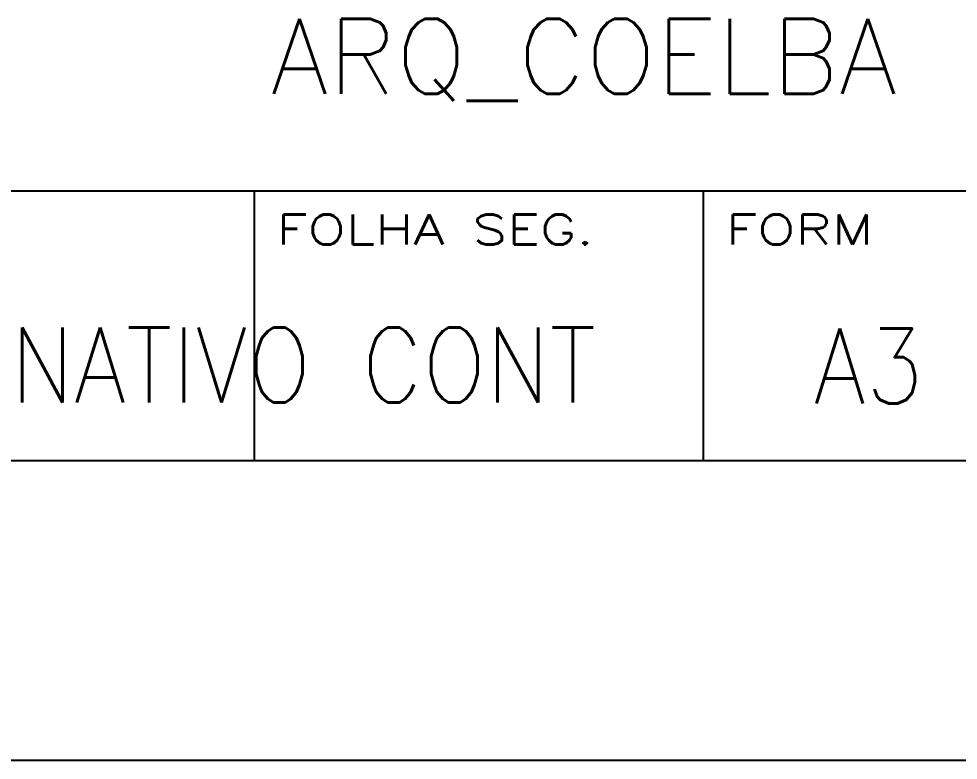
# Model space of a CAD drawing. Header units: millimetres. Extents: x 0 to 420, y 0 to 297.
# Drawn here: x 365.15 to 396.49, y 0 to 24.75 of the extents above; entities that cross this region are included whole.
import ezdxf
from ezdxf.enums import TextEntityAlignment as Align

# ---------------------------------------------------------------- set-up
doc = ezdxf.new("R2010")
doc.units = ezdxf.units.MM
doc.layers.add('1', color=7, linetype='Continuous')
doc.styles.add('R100', font='romans', dxfattribs={"width": 1.5, "height": 100})
doc.styles.add('R2_5', font='romans.shx', dxfattribs={"width": 0.9, "height": 2.5})
doc.styles.add('ROMANS', font='romans.shx')

msp = doc.modelspace()

# ---------------------------------------------------------------- linework, layer by layer
at = {"layer": '1', "color": 5, "linetype": 'Continuous'}
for p, q in [((410, 19.001), (235, 19.001)), ((373, 19), (373, 9.998)), ((388, 9.998), (388, 19))]:
    msp.add_line(p, q, dxfattribs=at)
at = {"layer": '1', "color": 30, "linetype": 'Continuous'}
msp.add_line((25, 10), (410, 10), dxfattribs=at)
msp.add_line((25, 10), (410, 10), dxfattribs=at)
at = {"layer": '1', "color": 4}
msp.add_line((0, 0), (420, 0), dxfattribs=at)
msp.add_line((0, 0), (420, 0), dxfattribs=at)

# ---------------------------------------------------------------- texts
at = {"layer": '1', "color": 4, "style": 'R100', "width": 1.35}
for s, p in [('FOLHA SEG.', (373.747, 17.713)), ('FORM', (388.747, 17.713))]:
    msp.add_text(s, height=1, dxfattribs=at).set_placement(p, align=Align.MIDDLE_LEFT)
at = {"layer": '1', "color": 7, "linetype": 'Continuous', "style": 'R2_5', "width": 0.9}
msp.add_text('A3', height=2.5, dxfattribs=at).set_placement((393.505, 13.156), align=Align.MIDDLE_CENTER)
at = {"layer": '1', "color": 7, "lineweight": -3, "style": 'ROMANS'}
msp.add_attdef('ARQ_COELBA', text='', height=2.5, dxfattribs=at).set_placement((384, 23.5), align=Align.MIDDLE_CENTER)
at = {"layer": '1', "color": 7, "lineweight": -3, "style": 'R2_5', "width": 0.9}
for tag, p in [('ALTERNATIVO', (365.5, 13.193)), ('CONT', (380.5, 13.192))]:
    msp.add_attdef(tag, text='', height=2.5, dxfattribs=at).set_placement(p, align=Align.MIDDLE_CENTER)

doc.saveas('drawing.dxf')
